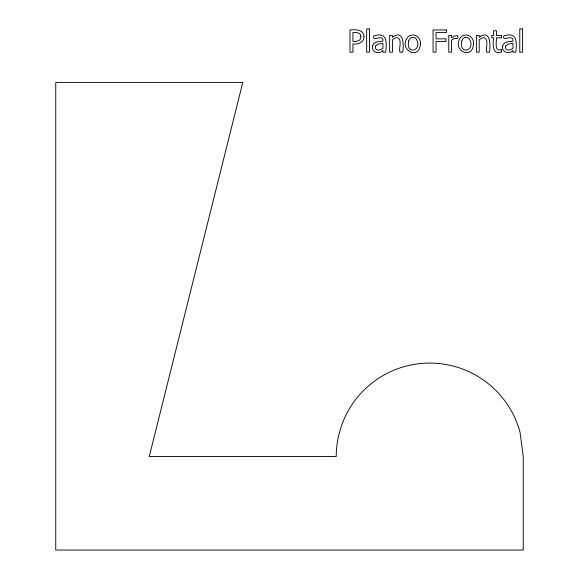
<?xml version="1.0" encoding="UTF-8"?>
<svg xmlns="http://www.w3.org/2000/svg" width="579" height="579" viewBox="0 0 579 579"><rect width="100%" height="100%" fill="white"/><g stroke="black" fill="none" stroke-linecap="round" stroke-linejoin="round"><path stroke-width="0.87" d="M420.405 43.845C419.442 61.048 398.019 49.787 407.558 37.353A6.644 6.644 0 0 1 411.372 35.181C416.554 33.864 420.969 38.844 420.405 43.845M473.513 43.845C472.551 61.048 451.128 49.787 460.667 37.353A6.644 6.644 0 0 1 464.481 35.181C469.663 33.864 474.078 38.844 473.513 43.845M364.01 36.651C364.205 42.39 357.757 44.721 352.937 43.888L352.937 52.175L349.984 52.175L349.984 29.949C355.043 29.406 364.119 29.406 364.01 36.651M408.702 41.022C405.43 55.295 423.068 51.126 416.33 39.032A3.771 3.771 0 0 0 413.999 37.555L411.937 37.555A3.8 3.8 0 0 0 409.592 39.032L408.702 41.022M461.81 41.022C458.539 55.295 476.177 51.126 469.439 39.032A3.771 3.771 0 0 0 467.108 37.555L465.046 37.555A3.8 3.8 0 0 0 462.701 39.032L461.81 41.022M372.615 45.734C370.712 51.907 379.231 55.027 382.907 50.402L382.907 52.175L385.701 52.175C386.873 41.493 387.105 31.765 373.788 35.862C371.436 42.571 383.928 33.227 382.907 41.203C379.317 41.5 373.868 41.427 372.615 45.734M502.681 45.734C500.784 51.907 509.296 55.027 512.98 50.402L512.98 52.175L515.766 52.175C516.938 41.493 517.17 31.765 503.86 35.862C501.501 42.571 514 33.227 512.98 41.203C509.39 41.5 503.933 41.427 502.681 45.734M360.941 36.723C361.187 41.066 356.208 41.811 352.937 41.37L352.937 32.489C356.027 32.171 361.166 32.504 360.941 36.723M375.51 46.031L375.532 48.419L376.133 49.324C378.297 50.858 381.163 49.714 382.907 48.071L382.907 43.447L377.906 44.127L375.51 46.031M505.576 46.031L505.597 48.419L506.198 49.324C508.369 50.858 511.228 49.714 512.98 48.071L512.98 43.447L507.978 44.127L505.576 46.031M242.753 82.558L149.252 456.549L336.247 456.549A93.501 93.501 0 0 1 520.058 432.354L523.25 456.549L523.25 550.05L55.75 550.05L55.75 82.558L242.753 82.558M452.619 39.488L451.584 40.342L451.584 52.175L448.783 52.175L448.783 35.5L451.584 35.5L451.584 37.982L454.262 36.064L457.613 35.594C459.35 40.682 454.674 37.042 452.619 39.488M393.691 36.361L392.446 37.353L392.446 35.5L389.645 35.5L389.645 52.175L392.446 52.175L392.446 39.727L394.617 38.272A4.784 4.784 0 0 1 397.722 37.787C402.521 40.233 398.511 48.18 399.944 52.175L402.745 52.175C403.549 46.486 404.431 30.094 393.691 36.361M480.447 36.361L479.202 37.353L479.202 35.5L476.394 35.5L476.394 52.175L479.202 52.175L479.202 39.727L481.373 38.272A4.784 4.784 0 0 1 484.478 37.787C489.269 40.233 485.26 48.18 486.693 52.175L489.501 52.175C490.297 46.486 491.187 30.094 480.447 36.361M501.428 49.505C494.032 52.667 496.695 41.37 496.427 37.83L501.588 37.83L501.588 35.5L496.427 35.5L496.427 30.709L493.619 30.709L493.619 35.5L491.723 35.5L491.723 37.83L493.619 37.83C492.787 43.541 492.172 55.577 501.588 52.023L501.428 49.505M369.474 28.95L366.673 28.95L366.673 52.175L369.474 52.175L369.474 28.95M522.576 28.95L519.768 28.95L519.768 52.175L522.576 52.175L522.576 28.95M446.358 29.949L433.063 29.949L433.063 52.175L436.016 52.175L436.016 41.471L445.931 41.471L445.931 38.844L436.016 38.844L436.016 32.576L446.358 32.576L446.358 29.949"/></g></svg>
